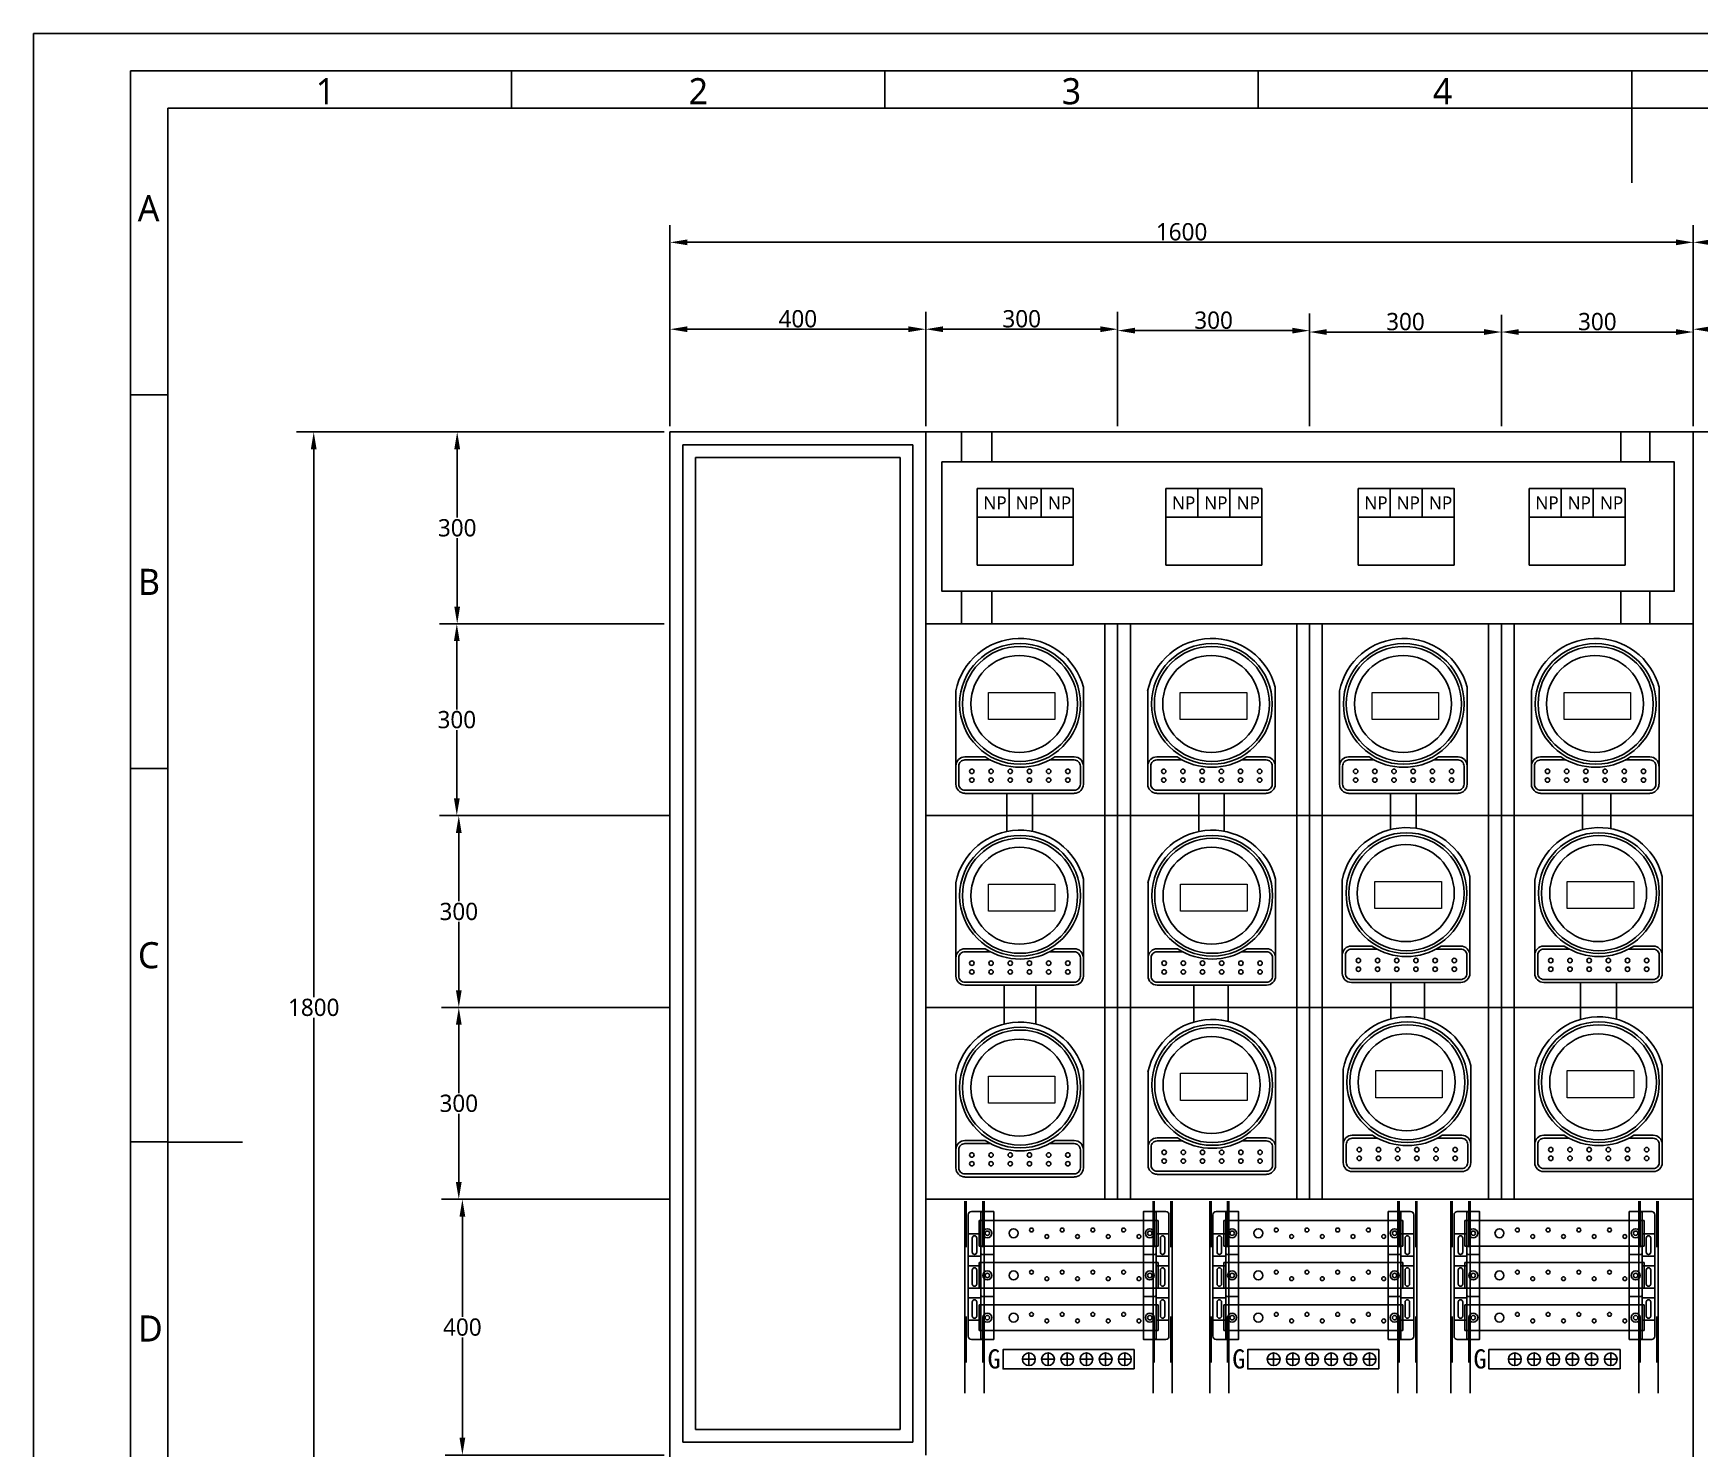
# Model space of a CAD drawing. Header units: millimetres. Extents: x 285 to 5189, y 589 to 4057.
# Drawn here: x 285 to 2890, y 1843 to 4057 of the extents above; entities that cross this region are included whole.
import ezdxf
from ezdxf.enums import TextEntityAlignment as Align

# ---------------------------------------------------------------- set-up
doc = ezdxf.new("R2010")
doc.units = ezdxf.units.MM
doc.header["$LTSCALE"] = 6
doc.linetypes.add('ACAD_ISO03W100', pattern=[30, 12, -18])
doc.linetypes.add('C', pattern=[6, 2, 2, 2])
for name, color, linetype in [('035', 5, 'Continuous'), ('07', 7, 'Continuous'), ('DIMEN', 120, 'Continuous'), ('SKALA', 10, 'Continuous'), ('支鈑金', 160, 'C'), ('虛線', 5, 'ACAD_ISO03W100')]:
    doc.layers.add(name, color=color, linetype=linetype)
doc.layers.add('E1', color=7, linetype='Continuous', lineweight=13)
doc.styles.add('ISO Proportional', font='Microsoft JhengHei.ttf')
doc.styles.get("Standard").update_dxf_attribs({"font": 'Microsoft JhengHei.ttf'})
doc.styles.add('WD', font='Microsoft JhengHei.ttf')
doc.styles.add('型式1', font='kaiu.ttf')
doc.dimstyles.get("Standard").update_dxf_attribs({"dimscale": 150, "dimtxt": 0.18, "dimasz": 0.18, "dimexe": 0.18, "dimexo": 0.061, "dimgap": 0.015, "dimtad": 1, "dimtih": 1, "dimtoh": 1, "dimzin": 0, "dimdsep": 46, "dimtxsty": 'WD', "dimcen": 0.09, "dimadec": 0, "dimazin": 0, "dimtfac": 1, "dimtofl": 0, "dimtmove": 2, "dimatfit": 3, "dimfxl": 1, "dimtolj": 1, "dimtzin": 0, "dimarcsym": 0})

# ---------------------------------------------------------------- blocks, each defined once
blk = doc.blocks.new('IEC_border_a3')
at = {"layer": '035'}
for p, q in [((64, 292), (64, 287)), ((114, 292), (114, 287)), ((164, 292), (164, 287)), ((214, 292), (214, 287)), ((17.97, 248.58), (12.98, 248.58)), ((17.98, 198.54), (13, 198.54)), ((17.98, 148.54), (13, 148.54))]:
    blk.add_line(p, q, dxfattribs=at)
for points in [[(0, 297), (420, 297), (420, 0), (0, 0)], [(18, 287), (410, 287), (410, 10), (18, 10)]]:
    blk.add_lwpolyline(points, close=True, dxfattribs=at)
at = {"layer": '07'}
for p, q in [((214, 287), (214, 277)), ((18, 148.5), (28, 148.5))]:
    blk.add_line(p, q, dxfattribs=at)
blk.add_lwpolyline([(13, 292), (415, 292), (415, 5), (13, 5)], close=True, dxfattribs=at)
at = {"layer": '035', "style": 'ISO Proportional'}
for s, p in [('1', (37.81, 287.5)), ('2', (87.73, 287.5)), ('3', (137.68, 287.5)), ('4', (187.38, 287.5)), ('A', (13.98, 271.83)), ('B', (14, 221.79)), ('C', (14, 171.79)), ('D', (14, 121.79))]:
    blk.add_text(s, height=3.5, dxfattribs=at).set_placement(p)
blk = doc.blocks.new('電腦輔助電機製圖作業圖框')
at = {"xscale": 0.7070707070707071, "yscale": 0.7070707070707071, "zscale": 0.7070707070707071}
blk.add_blockref('IEC_border_a3', (0, 0), dxfattribs=at)
for tag, height, p in [('@科系', 3.54, (208.59, 31.82)), ('@班級', 3.54, (243.94, 31.82)), ('@項目', 3.54, (279.29, 31.82)), ('@姓名', 3.54, (243.94, 24.75)), ('@學號', 2.36, (208.59, 24.75)), ('@日期', 2.36, (279.29, 24.75)), ('@作業', 3.54, (227.52, 14.49)), ('@頁次', 3.54, (272.22, 10.61)), ('@總頁次', 3.54, (286.36, 10.61))]:
    blk.add_attdef(tag, text='', height=height).set_placement(p, align=Align.MIDDLE_CENTER)
at = {"flags": 9}
blk.add_attdef('WD_TB', (0, 0), '', height=3.54, dxfattribs=at)
blk = doc.blocks.new('*D47')
at = {"layer": 'Defpoints', "color": 0, "transparency": 16777216}
for p in [(1279.9, 3433.3), (947.3, 3133.3), (1279.9, 3133.3)]:
    blk.add_point(p, dxfattribs=at)
at = {"layer": 'DIMEN', "color": 0, "lineweight": -2, "transparency": 16777216}
for p, q in [((1270.8, 3433.3), (920.3, 3433.3)), ((947.3, 3406.3), (947.3, 3299.5)), ((947.3, 3160.3), (947.3, 3267.1)), ((1270.8, 3133.3), (920.3, 3133.3))]:
    blk.add_line(p, q, dxfattribs=at)
at = {"layer": 'DIMEN', "color": 0, "transparency": 16777216}
for points in [[(942.8, 3406.3), (951.8, 3406.3), (947.3, 3433.3)], [(942.8, 3160.3), (951.8, 3160.3), (947.3, 3133.3)]]:
    blk.add_solid(points, dxfattribs=at)
at = {"layer": 'DIMEN', "color": 0, "transparency": 16777216, "insert": (947.3, 3283.3), "char_height": 27, "attachment_point": 5, "style": 'WD'}
blk.add_mtext('\\A1;300', dxfattribs=at)
blk = doc.blocks.new('*D48')
at = {"layer": 'Defpoints', "color": 0, "transparency": 16777216}
for p in [(1279.9, 3133.3), (946.7, 2833.3), (1279.9, 2833.3)]:
    blk.add_point(p, dxfattribs=at)
at = {"layer": 'DIMEN', "color": 0, "lineweight": -2, "transparency": 16777216}
for p, q in [((1270.8, 3133.3), (919.7, 3133.3)), ((946.7, 3106.3), (946.7, 2999.5)), ((946.7, 2860.3), (946.7, 2967.1)), ((1270.8, 2833.3), (919.7, 2833.3))]:
    blk.add_line(p, q, dxfattribs=at)
at = {"layer": 'DIMEN', "color": 0, "transparency": 16777216}
for points in [[(942.2, 3106.3), (951.2, 3106.3), (946.7, 3133.3)], [(942.2, 2860.3), (951.2, 2860.3), (946.7, 2833.3)]]:
    blk.add_solid(points, dxfattribs=at)
at = {"layer": 'DIMEN', "color": 0, "transparency": 16777216, "insert": (946.7, 2983.3), "char_height": 27, "attachment_point": 5, "style": 'WD'}
blk.add_mtext('\\A1;300', dxfattribs=at)
blk = doc.blocks.new('*D49')
at = {"layer": 'Defpoints', "color": 0, "transparency": 16777216}
for p in [(1279.9, 2833.3), (949.8, 2533.3), (1279.9, 2533.3)]:
    blk.add_point(p, dxfattribs=at)
at = {"layer": 'DIMEN', "color": 0, "lineweight": -2, "transparency": 16777216}
for p, q in [((1270.8, 2833.3), (922.8, 2833.3)), ((949.8, 2806.3), (949.8, 2699.5)), ((949.8, 2560.3), (949.8, 2667.1)), ((1270.8, 2533.3), (922.8, 2533.3))]:
    blk.add_line(p, q, dxfattribs=at)
at = {"layer": 'DIMEN', "color": 0, "transparency": 16777216}
for points in [[(945.3, 2806.3), (954.3, 2806.3), (949.8, 2833.3)], [(945.3, 2560.3), (954.3, 2560.3), (949.8, 2533.3)]]:
    blk.add_solid(points, dxfattribs=at)
at = {"layer": 'DIMEN', "color": 0, "transparency": 16777216, "insert": (949.8, 2683.3), "char_height": 27, "attachment_point": 5, "style": 'WD'}
blk.add_mtext('\\A1;300', dxfattribs=at)
blk = doc.blocks.new('*D50')
at = {"layer": 'Defpoints', "color": 0, "transparency": 16777216}
for p in [(1279.9, 2533.3), (949.8, 2233.3), (1279.9, 2233.3)]:
    blk.add_point(p, dxfattribs=at)
at = {"layer": 'DIMEN', "color": 0, "lineweight": -2, "transparency": 16777216}
for p, q in [((1270.8, 2533.3), (922.8, 2533.3)), ((949.8, 2506.3), (949.8, 2399.5)), ((949.8, 2260.3), (949.8, 2367.1)), ((1270.8, 2233.3), (922.8, 2233.3))]:
    blk.add_line(p, q, dxfattribs=at)
at = {"layer": 'DIMEN', "color": 0, "transparency": 16777216}
for points in [[(945.3, 2506.3), (954.3, 2506.3), (949.8, 2533.3)], [(945.3, 2260.3), (954.3, 2260.3), (949.8, 2233.3)]]:
    blk.add_solid(points, dxfattribs=at)
at = {"layer": 'DIMEN', "color": 0, "transparency": 16777216, "insert": (949.8, 2383.3), "char_height": 27, "attachment_point": 5, "style": 'WD'}
blk.add_mtext('\\A1;300', dxfattribs=at)
blk = doc.blocks.new('*D51')
at = {"layer": 'Defpoints', "color": 0, "transparency": 16777216}
for p in [(1279.9, 2233.3), (955.4, 1833.3), (1279.9, 1833.3)]:
    blk.add_point(p, dxfattribs=at)
at = {"layer": 'DIMEN', "color": 0, "lineweight": -2, "transparency": 16777216}
for p, q in [((1270.8, 2233.3), (928.4, 2233.3)), ((955.4, 2206.3), (955.4, 2049.5)), ((955.4, 1860.3), (955.4, 2017.1)), ((1270.8, 1833.3), (928.4, 1833.3))]:
    blk.add_line(p, q, dxfattribs=at)
at = {"layer": 'DIMEN', "color": 0, "transparency": 16777216}
for points in [[(950.9, 2206.3), (959.9, 2206.3), (955.4, 2233.3)], [(950.9, 1860.3), (959.9, 1860.3), (955.4, 1833.3)]]:
    blk.add_solid(points, dxfattribs=at)
at = {"layer": 'DIMEN', "color": 0, "transparency": 16777216, "insert": (955.4, 2033.3), "char_height": 27, "attachment_point": 5, "style": 'WD'}
blk.add_mtext('\\A1;400', dxfattribs=at)
blk = doc.blocks.new('*D53')
at = {"layer": 'Defpoints', "color": 0, "transparency": 16777216}
for p in [(1279.9, 3433.3), (723, 1633.3), (1279.9, 1633.3)]:
    blk.add_point(p, dxfattribs=at)
at = {"layer": 'DIMEN', "color": 0, "lineweight": -2, "transparency": 16777216}
for p, q in [((1270.8, 3433.3), (696, 3433.3)), ((723, 3406.3), (723, 2549.6)), ((723, 1660.3), (723, 2517)), ((1270.8, 1633.3), (696, 1633.3))]:
    blk.add_line(p, q, dxfattribs=at)
at = {"layer": 'DIMEN', "color": 0, "transparency": 16777216}
for points in [[(718.5, 3406.3), (727.5, 3406.3), (723, 3433.3)], [(718.5, 1660.3), (727.5, 1660.3), (723, 1633.3)]]:
    blk.add_solid(points, dxfattribs=at)
at = {"layer": 'DIMEN', "color": 0, "transparency": 16777216, "insert": (723, 2533.3), "char_height": 27, "attachment_point": 5, "style": 'WD'}
blk.add_mtext('\\A1;1800', dxfattribs=at)
blk = doc.blocks.new('*D54')
at = {"layer": 'Defpoints', "color": 0, "transparency": 16777216}
for p in [(1679.9, 3594), (1279.9, 3433.3), (1679.9, 3433.3)]:
    blk.add_point(p, dxfattribs=at)
at = {"layer": 'DIMEN', "color": 0, "lineweight": -2, "transparency": 16777216}
for p, q in [((1279.9, 3442.4), (1279.9, 3621)), ((1679.9, 3442.4), (1679.9, 3621)), ((1306.9, 3594), (1652.9, 3594))]:
    blk.add_line(p, q, dxfattribs=at)
at = {"layer": 'DIMEN', "color": 0, "transparency": 16777216}
for points in [[(1306.9, 3598.5), (1306.9, 3589.5), (1279.9, 3594)], [(1652.9, 3598.5), (1652.9, 3589.5), (1679.9, 3594)]]:
    blk.add_solid(points, dxfattribs=at)
at = {"layer": 'DIMEN', "color": 0, "transparency": 16777216, "insert": (1479.9, 3610.2), "char_height": 27, "attachment_point": 5, "style": 'WD'}
blk.add_mtext('\\A1;400', dxfattribs=at)
blk = doc.blocks.new('*D55')
at = {"layer": 'Defpoints', "color": 0, "transparency": 16777216}
for p in [(1979.9, 3594), (1679.9, 3433.3), (1979.9, 3433.3)]:
    blk.add_point(p, dxfattribs=at)
at = {"layer": 'DIMEN', "color": 0, "lineweight": -2, "transparency": 16777216}
for p, q in [((1679.9, 3442.4), (1679.9, 3621)), ((1979.9, 3442.4), (1979.9, 3621)), ((1706.9, 3594), (1952.9, 3594))]:
    blk.add_line(p, q, dxfattribs=at)
at = {"layer": 'DIMEN', "color": 0, "transparency": 16777216}
for points in [[(1706.9, 3598.5), (1706.9, 3589.5), (1679.9, 3594)], [(1952.9, 3598.5), (1952.9, 3589.5), (1979.9, 3594)]]:
    blk.add_solid(points, dxfattribs=at)
at = {"layer": 'DIMEN', "color": 0, "transparency": 16777216, "insert": (1829.9, 3610.2), "char_height": 27, "attachment_point": 5, "style": 'WD'}
blk.add_mtext('\\A1;300', dxfattribs=at)
blk = doc.blocks.new('*D56')
at = {"layer": 'Defpoints', "color": 0, "transparency": 16777216}
for p in [(2279.9, 3591.8), (1979.9, 3433.3), (2279.9, 3433.3)]:
    blk.add_point(p, dxfattribs=at)
at = {"layer": 'DIMEN', "color": 0, "lineweight": -2, "transparency": 16777216}
for p, q in [((1979.9, 3442.4), (1979.9, 3618.8)), ((2279.9, 3442.4), (2279.9, 3618.8)), ((2006.9, 3591.8), (2252.9, 3591.8))]:
    blk.add_line(p, q, dxfattribs=at)
at = {"layer": 'DIMEN', "color": 0, "transparency": 16777216}
for points in [[(2006.9, 3596.3), (2006.9, 3587.3), (1979.9, 3591.8)], [(2252.9, 3596.3), (2252.9, 3587.3), (2279.9, 3591.8)]]:
    blk.add_solid(points, dxfattribs=at)
at = {"layer": 'DIMEN', "color": 0, "transparency": 16777216, "insert": (2129.9, 3608), "char_height": 27, "attachment_point": 5, "style": 'WD'}
blk.add_mtext('\\A1;300', dxfattribs=at)
blk = doc.blocks.new('*D57')
at = {"layer": 'Defpoints', "color": 0, "transparency": 16777216}
for p in [(2579.9, 3589.6), (2279.9, 3433.3), (2579.9, 3433.3)]:
    blk.add_point(p, dxfattribs=at)
at = {"layer": 'DIMEN', "color": 0, "lineweight": -2, "transparency": 16777216}
for p, q in [((2279.9, 3442.4), (2279.9, 3616.6)), ((2579.9, 3442.4), (2579.9, 3616.6)), ((2306.9, 3589.6), (2552.9, 3589.6))]:
    blk.add_line(p, q, dxfattribs=at)
at = {"layer": 'DIMEN', "color": 0, "transparency": 16777216}
for points in [[(2306.9, 3594.1), (2306.9, 3585.1), (2279.9, 3589.6)], [(2552.9, 3594.1), (2552.9, 3585.1), (2579.9, 3589.6)]]:
    blk.add_solid(points, dxfattribs=at)
at = {"layer": 'DIMEN', "color": 0, "transparency": 16777216, "insert": (2429.9, 3605.8), "char_height": 27, "attachment_point": 5, "style": 'WD'}
blk.add_mtext('\\A1;300', dxfattribs=at)
blk = doc.blocks.new('*D58')
at = {"layer": 'Defpoints', "color": 0, "transparency": 16777216}
for p in [(2879.9, 3589.6), (2579.9, 3433.3), (2879.9, 3433.3)]:
    blk.add_point(p, dxfattribs=at)
at = {"layer": 'DIMEN', "color": 0, "lineweight": -2, "transparency": 16777216}
for p, q in [((2579.9, 3442.4), (2579.9, 3616.6)), ((2879.9, 3442.4), (2879.9, 3616.6)), ((2606.9, 3589.6), (2852.9, 3589.6))]:
    blk.add_line(p, q, dxfattribs=at)
at = {"layer": 'DIMEN', "color": 0, "transparency": 16777216}
for points in [[(2606.9, 3594.1), (2606.9, 3585.1), (2579.9, 3589.6)], [(2852.9, 3594.1), (2852.9, 3585.1), (2879.9, 3589.6)]]:
    blk.add_solid(points, dxfattribs=at)
at = {"layer": 'DIMEN', "color": 0, "transparency": 16777216, "insert": (2729.9, 3605.8), "char_height": 27, "attachment_point": 5, "style": 'WD'}
blk.add_mtext('\\A1;300', dxfattribs=at)
blk = doc.blocks.new('*D59')
at = {"layer": 'Defpoints', "color": 0, "transparency": 16777216}
for p in [(2879.9, 3729.9), (1279.9, 3433.3), (2879.9, 3433.3)]:
    blk.add_point(p, dxfattribs=at)
at = {"layer": 'DIMEN', "color": 0, "lineweight": -2, "transparency": 16777216}
for p, q in [((1279.9, 3442.4), (1279.9, 3756.9)), ((2879.9, 3442.4), (2879.9, 3756.9)), ((1306.9, 3729.9), (2852.9, 3729.9))]:
    blk.add_line(p, q, dxfattribs=at)
at = {"layer": 'DIMEN', "color": 0, "transparency": 16777216}
for points in [[(1306.9, 3734.4), (1306.9, 3725.4), (1279.9, 3729.9)], [(2852.9, 3734.4), (2852.9, 3725.4), (2879.9, 3729.9)]]:
    blk.add_solid(points, dxfattribs=at)
at = {"layer": 'DIMEN', "color": 0, "transparency": 16777216, "insert": (2079.9, 3746.2), "char_height": 27, "attachment_point": 5, "style": 'WD'}
blk.add_mtext('\\A1;1600', dxfattribs=at)
blk = doc.blocks.new('A$C2B1C5041')
for p, q in [((0, 165), (20, 165)), ((6.5, 158.5), (6.5, 136.5)), ((13.5, 158.5), (13.5, 136.5)), ((314, 165), (294, 165)), ((300.5, 158.5), (300.5, 136.5)), ((307.5, 158.5), (307.5, 136.5)), ((22, 133), (40, 133)), ((292, 133), (274, 133)), ((0, 130), (20, 130)), ((0, 115), (20, 115)), ((6.5, 108.5), (6.5, 86.5)), ((13.5, 108.5), (13.5, 86.5)), ((314, 130), (294, 130)), ((314, 115), (294, 115)), ((300.5, 108.5), (300.5, 86.5)), ((307.5, 108.5), (307.5, 86.5)), ((0, 80), (20, 80)), ((314, 80), (294, 80)), ((0, 65), (20, 65)), ((6.5, 58.5), (6.5, 36.5)), ((13.5, 58.5), (13.5, 36.5)), ((22, 67), (40, 67)), ((292, 67), (274, 67)), ((314, 65), (294, 65)), ((300.5, 58.5), (300.5, 36.5)), ((307.5, 58.5), (307.5, 36.5)), ((0, 30), (20, 30)), ((314, 30), (294, 30))]:
    blk.add_line(p, q)
for points in [[(20, 0), (5, 0, -0.414214), (0, 5), (0, 195, -0.414214), (5, 200), (20, 200)], [(294, 0), (309, 0, 0.414214), (314, 5), (314, 195, 0.414214), (309, 200), (294, 200)]]:
    blk.add_lwpolyline(points, format="xyb")
for points in [[(20, 200), (40, 200), (40, 0), (20, 0)], [(20, 2), (20, 198)], [(20, 198), (20, 2)], [(294, 200), (274, 200), (274, 0), (294, 0)], [(294, 2), (294, 198)], [(294, 198), (294, 2)]]:
    blk.add_lwpolyline(points)
for centre in [(30, 166), (284, 166), (30, 100), (284, 100), (30, 34), (284, 34)]:
    blk.add_circle(centre, 3.5)
for centre, radius, start, end in [((22, 198), 2, 90, 180), ((292, 198), 2, 0, 90), ((10, 158.5), 3.5, 0, 180), ((304, 158.5), 3.5, 0, 180), ((10, 136.5), 3.5, 180, 0), ((22, 135), 2, 180, 270), ((292, 135), 2, 270, 0), ((304, 136.5), 3.5, 180, 0), ((10, 108.5), 3.5, 0, 180), ((304, 108.5), 3.5, 0, 180), ((10, 86.5), 3.5, 180, 0), ((304, 86.5), 3.5, 180, 0), ((10, 58.5), 3.5, 0, 180), ((22, 69), 2, 180, 270), ((292, 69), 2, 270, 0), ((304, 58.5), 3.5, 0, 180), ((10, 36.5), 3.5, 180, 0), ((304, 36.5), 3.5, 180, 0), ((22, 2), 2, 180, 270), ((292, 2), 2, 270, 0)]:
    blk.add_arc(centre, radius, start, end)
blk = doc.blocks.new('A$C353F56A6')
for p, q in [((0, 40), (0, 0)), ((280, 40), (0, 40)), ((280, 0), (280, 40)), ((0, 0), (280, 0))]:
    blk.add_line(p, q)
for centre, radius in [((13, 20), 7), ((54, 20), 7), ((82, 25.1), 3), ((130, 25.1), 3), ((178, 25.1), 3), ((226, 25.1), 3), ((267, 20), 7), ((106, 14.9), 3), ((154, 14.9), 3), ((202, 14.9), 3), ((250, 14.9), 3)]:
    blk.add_circle(centre, radius)
blk = doc.blocks.new('*D81')
at = {"layer": 'Defpoints', "color": 0, "transparency": 16777216}
for p in [(3279.9, 3594), (2879.9, 3433.3), (3279.9, 3433.3)]:
    blk.add_point(p, dxfattribs=at)
at = {"layer": 'DIMEN', "color": 0, "lineweight": -2, "transparency": 16777216}
for p, q in [((2879.9, 3442.4), (2879.9, 3621)), ((3279.9, 3442.4), (3279.9, 3621)), ((2906.9, 3594), (3252.9, 3594))]:
    blk.add_line(p, q, dxfattribs=at)
at = {"layer": 'DIMEN', "color": 0, "transparency": 16777216}
for points in [[(2906.9, 3598.5), (2906.9, 3589.5), (2879.9, 3594)], [(3252.9, 3598.5), (3252.9, 3589.5), (3279.9, 3594)]]:
    blk.add_solid(points, dxfattribs=at)
at = {"layer": 'DIMEN', "color": 0, "transparency": 16777216, "insert": (3079.9, 3610.2), "char_height": 27, "attachment_point": 5, "style": 'WD'}
blk.add_mtext('\\A1;400', dxfattribs=at)
blk = doc.blocks.new('*D86')
at = {"layer": 'Defpoints', "color": 0, "transparency": 16777216}
for p in [(4479.9, 3729.9), (2879.9, 3433.3), (4479.9, 3433.3)]:
    blk.add_point(p, dxfattribs=at)
at = {"layer": 'DIMEN', "color": 0, "lineweight": -2, "transparency": 16777216}
for p, q in [((2879.9, 3442.4), (2879.9, 3756.9)), ((4479.9, 3442.4), (4479.9, 3756.9)), ((2906.9, 3729.9), (4452.9, 3729.9))]:
    blk.add_line(p, q, dxfattribs=at)
at = {"layer": 'DIMEN', "color": 0, "transparency": 16777216}
for points in [[(2906.9, 3734.4), (2906.9, 3725.4), (2879.9, 3729.9)], [(4452.9, 3734.4), (4452.9, 3725.4), (4479.9, 3729.9)]]:
    blk.add_solid(points, dxfattribs=at)
at = {"layer": 'DIMEN', "color": 0, "transparency": 16777216, "insert": (3679.9, 3746.2), "char_height": 27, "attachment_point": 5, "style": 'WD'}
blk.add_mtext('\\A1;1600', dxfattribs=at)

msp = doc.modelspace()

# ---------------------------------------------------------------- linework, layer by layer
for p, q in [((1279.9, 3433.3), (1279.9, 1633.3)), ((2879.9, 3433.3), (1279.9, 3433.3)), ((1279.9, 3433.3), (1279.9, 3413.3)), ((1299.9, 3413.3), (1659.9, 3413.3)), ((1299.9, 1855), (1299.9, 3413.3)), ((1299.9, 3413.3), (1299.9, 3393.3)), ((1659.9, 3393.3), (1659.9, 3413.3)), ((1679.9, 1833.3), (1679.9, 3433.3)), ((1735.7, 3386.5), (1735.7, 3433.3)), ((1783.2, 3386.5), (1783.2, 3433.3)), ((1979.9, 3433.3), (1959.9, 3433.3)), ((1999.9, 3433.3), (1959.9, 3433.3)), ((2299.9, 3433.3), (2259.9, 3433.3)), ((2599.9, 3433.3), (2559.9, 3433.3)), ((2766.5, 3386.5), (2766.5, 3433.3)), ((2812, 3386.5), (2812, 3433.3)), ((2879.9, 1633.3), (2879.9, 3433.3)), ((2879.9, 3433.3), (2879.9, 1633.3)), ((2879.9, 3433.3), (2879.9, 1633.3)), ((4479.9, 3433.3), (2879.9, 3433.3)), ((2879.9, 3433.3), (2879.9, 3413.3)), ((1319.9, 3393.3), (1639.9, 3393.3)), ((1319.9, 1873.3), (1319.9, 3393.3)), ((1639.9, 3393.3), (1639.9, 1873.3)), ((1659.9, 3393.3), (1659.9, 1853.3)), ((1760.3, 3300), (1760.3, 3225)), ((1910.3, 3225), (1910.3, 3300)), ((2055.2, 3300), (2055.2, 3225)), ((2205.2, 3225), (2205.2, 3300)), ((2356, 3300), (2356, 3225)), ((2506, 3225), (2506, 3300)), ((2623.3, 3300), (2623.3, 3225)), ((2773.3, 3225), (2773.3, 3300)), ((1760.3, 3225), (1910.3, 3225)), ((2055.2, 3225), (2205.2, 3225)), ((2356, 3225), (2506, 3225)), ((2623.3, 3225), (2773.3, 3225)), ((1735.7, 3184.3), (1735.7, 3133.3)), ((1783.2, 3133.3), (1783.2, 3184.3)), ((2766.5, 3184.3), (2766.5, 3133.3)), ((2812, 3184.3), (2812, 3133.3)), ((2879.9, 3133.3), (1679.9, 3133.3)), ((1735.7, 3133.3), (1783.2, 3133.3)), ((1959.9, 3133.3), (1959.9, 2233.3)), ((1999.9, 2233.3), (1999.9, 3133.3)), ((2259.9, 3133.3), (2259.9, 2233.3)), ((2299.9, 2233.3), (2299.9, 3133.3)), ((2559.9, 3133.3), (2559.9, 2233.3)), ((2599.9, 2233.3), (2599.9, 3133.3)), ((1726.9, 2910.9), (1726.9, 3028.3)), ((1926.4, 2910.9), (1926.4, 3034)), ((2026.9, 2910.9), (2026.9, 3028.3)), ((2226.4, 2910.9), (2226.4, 3034)), ((2326.9, 2910.9), (2326.9, 3028.3)), ((2526.4, 2910.9), (2526.4, 3034)), ((2626.9, 2910.9), (2626.9, 3028.3)), ((2826.4, 2910.9), (2826.4, 3034)), ((1773, 2925.1), (1741.1, 2925.1)), ((1912.1, 2925.1), (1881.6, 2925.1)), ((2073, 2925.1), (2041.1, 2925.1)), ((2212.1, 2925.1), (2181.6, 2925.1)), ((2373, 2925.1), (2341.1, 2925.1)), ((2512.1, 2925.1), (2481.6, 2925.1)), ((2673, 2925.1), (2641.1, 2925.1)), ((2812.1, 2925.1), (2781.6, 2925.1)), ((1726.9, 2910.9), (1726.9, 2882.4)), ((1926.4, 2882.4), (1926.4, 2910.9)), ((2026.9, 2910.9), (2026.9, 2882.4)), ((2226.4, 2882.4), (2226.4, 2910.9)), ((2326.9, 2910.9), (2326.9, 2882.4)), ((2526.4, 2882.4), (2526.4, 2910.9)), ((2626.9, 2910.9), (2626.9, 2882.4)), ((2826.4, 2882.4), (2826.4, 2910.9)), ((1741.1, 2868.1), (1912.1, 2868.1)), ((1826.6, 2868.1), (1806.6, 2868.1)), ((1806.6, 2868.1), (1806.6, 2808.3)), ((1826.6, 2868.1), (1846.6, 2868.1)), ((1846.6, 2868.1), (1846.6, 2808.6)), ((2041.1, 2868.1), (2212.1, 2868.1)), ((2126.6, 2868.1), (2106.6, 2868.1)), ((2106.6, 2868.1), (2106.6, 2808.2)), ((2146.6, 2808.2), (2146.6, 2868.1)), ((2341.1, 2868.1), (2512.1, 2868.1)), ((2426.6, 2868.1), (2406.6, 2868.1)), ((2406.6, 2868.1), (2406.6, 2811.5)), ((2446.6, 2813.5), (2446.6, 2868.1)), ((2641.1, 2868.1), (2812.1, 2868.1)), ((2726.6, 2868.1), (2706.6, 2868.1)), ((2706.6, 2868.1), (2706.6, 2811.3)), ((2751.2, 2868.1), (2751.2, 2812.8)), ((2879.9, 2833.3), (1679.9, 2833.3)), ((2530.6, 2615.1), (2530.6, 2738.2)), ((2831.5, 2615.1), (2831.5, 2738.2)), ((1726.9, 2610.9), (1726.9, 2728.3)), ((1926.4, 2610.9), (1926.4, 2734)), ((2027.4, 2610.9), (2027.4, 2728.3)), ((2226.9, 2610.9), (2226.9, 2734)), ((2331.1, 2615.1), (2331.1, 2732.5)), ((2632, 2615.1), (2632, 2732.5)), ((1726.9, 2610.9), (1726.9, 2582.4)), ((1773, 2625.1), (1741.1, 2625.1)), ((1912.1, 2625.1), (1881.6, 2625.1)), ((1926.4, 2582.4), (1926.4, 2610.9)), ((2027.4, 2610.9), (2027.4, 2582.4)), ((2073.5, 2625.1), (2041.7, 2625.1)), ((2212.7, 2625.1), (2182.2, 2625.1)), ((2226.9, 2582.4), (2226.9, 2610.9)), ((2331.1, 2615.1), (2331.1, 2586.6)), ((2377.2, 2629.3), (2345.4, 2629.3)), ((2516.4, 2629.3), (2485.9, 2629.3)), ((2530.6, 2586.6), (2530.6, 2615.1)), ((2632, 2615.1), (2632, 2586.6)), ((2678, 2629.3), (2646.2, 2629.3)), ((2817.2, 2629.3), (2786.7, 2629.3)), ((2831.5, 2586.6), (2831.5, 2615.1)), ((1741.1, 2568.1), (1912.1, 2568.1)), ((1802.6, 2568.1), (1802.6, 2507.4)), ((1852.1, 2568.1), (1852.1, 2507.4)), ((2041.7, 2568.1), (2212.7, 2568.1)), ((2099.2, 2568.1), (2099.2, 2510.5)), ((2152.7, 2568.1), (2152.7, 2511.5)), ((2345.4, 2572.3), (2516.4, 2572.3)), ((2406.9, 2572.3), (2406.9, 2515.4)), ((2459.8, 2572.3), (2459.8, 2515.2)), ((2646.2, 2572.3), (2817.2, 2572.3)), ((2703.7, 2572.3), (2703.7, 2514.7)), ((2759.9, 2572.3), (2759.9, 2515)), ((2879.9, 2533.3), (1679.9, 2533.3)), ((1726.9, 2310.9), (1726.9, 2428.3)), ((1926.4, 2310.9), (1926.4, 2434)), ((2027.4, 2315.1), (2027.4, 2432.5)), ((2226.9, 2315.1), (2226.9, 2438.2)), ((2332.5, 2319.2), (2332.5, 2436.7)), ((2532, 2319.2), (2532, 2442.4)), ((2632, 2319.2), (2632, 2436.7)), ((2831.5, 2319.2), (2831.5, 2442.4)), ((1773, 2325.1), (1741.1, 2325.1)), ((1912.1, 2325.1), (1881.6, 2325.1)), ((2073.5, 2329.3), (2041.7, 2329.3)), ((2212.7, 2329.3), (2182.2, 2329.3)), ((2332.5, 2319.2), (2332.5, 2290.7)), ((2378.6, 2333.5), (2346.8, 2333.5)), ((2517.8, 2333.5), (2487.3, 2333.5)), ((2532, 2290.7), (2532, 2319.2)), ((2632, 2319.2), (2632, 2290.7)), ((2678, 2333.5), (2646.2, 2333.5)), ((2817.2, 2333.5), (2786.7, 2333.5)), ((2831.5, 2290.7), (2831.5, 2319.2)), ((1726.9, 2310.9), (1726.9, 2282.4)), ((1926.4, 2282.4), (1926.4, 2310.9)), ((2027.4, 2315.1), (2027.4, 2286.6)), ((2226.9, 2286.6), (2226.9, 2315.1)), ((1741.1, 2268.1), (1912.1, 2268.1)), ((2041.7, 2272.3), (2212.7, 2272.3)), ((2346.8, 2276.5), (2517.8, 2276.5)), ((2646.2, 2276.5), (2817.2, 2276.5)), ((1679.9, 2233.3), (2879.9, 2233.3)), ((1959.9, 2233.3), (1999.9, 2233.3)), ((2259.9, 2233.3), (2299.9, 2233.3)), ((2559.9, 2233.3), (2599.9, 2233.3)), ((1831.1, 1983.1), (1851.1, 1983.1)), ((1841.1, 1973.1), (1841.1, 1993.1)), ((1861.1, 1983.1), (1881.1, 1983.1)), ((1871.1, 1973.1), (1871.1, 1993.1)), ((1891.1, 1983.1), (1911.1, 1983.1)), ((1901.1, 1973.1), (1901.1, 1993.1)), ((1921.1, 1983.1), (1941.1, 1983.1)), ((1931.1, 1973.1), (1931.1, 1993.1)), ((1951.1, 1983.1), (1971.1, 1983.1)), ((1961.1, 1973.1), (1961.1, 1993.1)), ((1981.1, 1983.1), (2001.1, 1983.1)), ((1991.1, 1973.1), (1991.1, 1993.1)), ((2213.8, 1983.1), (2233.8, 1983.1)), ((2223.8, 1973.1), (2223.8, 1993.1)), ((2243.8, 1983.1), (2263.8, 1983.1)), ((2253.8, 1973.1), (2253.8, 1993.1)), ((2273.8, 1983.1), (2293.8, 1983.1)), ((2283.8, 1973.1), (2283.8, 1993.1)), ((2303.8, 1983.1), (2323.8, 1983.1)), ((2313.8, 1973.1), (2313.8, 1993.1)), ((2333.8, 1983.1), (2353.8, 1983.1)), ((2343.8, 1973.1), (2343.8, 1993.1)), ((2363.8, 1983.1), (2383.8, 1983.1)), ((2373.8, 1973.1), (2373.8, 1993.1)), ((2590.9, 1983.1), (2610.9, 1983.1)), ((2600.9, 1973.1), (2600.9, 1993.1)), ((2620.9, 1983.1), (2640.9, 1983.1)), ((2630.9, 1973.1), (2630.9, 1993.1)), ((2650.9, 1983.1), (2670.9, 1983.1)), ((2660.9, 1973.1), (2660.9, 1993.1)), ((2680.9, 1983.1), (2700.9, 1983.1)), ((2690.9, 1973.1), (2690.9, 1993.1)), ((2710.9, 1983.1), (2730.9, 1983.1)), ((2720.9, 1973.1), (2720.9, 1993.1)), ((2740.9, 1983.1), (2760.9, 1983.1)), ((2750.9, 1973.1), (2750.9, 1993.1)), ((1299.9, 1855), (1299.9, 1853.3)), ((1659.9, 1853.3), (1299.9, 1853.3)), ((1639.9, 1873.3), (1319.9, 1873.3))]:
    msp.add_line(p, q)
for points in [[(1705.1, 3386.5), (2850.1, 3386.5), (2850.1, 3184.3), (1705.1, 3184.3)], [(1760.3, 3345), (1810.3, 3345), (1810.3, 3300), (1760.3, 3300)], [(1810.3, 3345), (1860.3, 3345), (1860.3, 3300), (1810.3, 3300)], [(1860.3, 3345), (1910.3, 3345), (1910.3, 3300), (1860.3, 3300)], [(2055.2, 3345), (2105.2, 3345), (2105.2, 3300), (2055.2, 3300)], [(2105.2, 3345), (2155.2, 3345), (2155.2, 3300), (2105.2, 3300)], [(2155.2, 3345), (2205.2, 3345), (2205.2, 3300), (2155.2, 3300)], [(2356, 3345), (2406, 3345), (2406, 3300), (2356, 3300)], [(2406, 3345), (2456, 3345), (2456, 3300), (2406, 3300)], [(2456, 3345), (2506, 3345), (2506, 3300), (2456, 3300)], [(2623.3, 3345), (2673.3, 3345), (2673.3, 3300), (2623.3, 3300)], [(2673.3, 3345), (2723.3, 3345), (2723.3, 3300), (2673.3, 3300)], [(2723.3, 3345), (2773.3, 3345), (2773.3, 3300), (2723.3, 3300)], [(2005.7, 1968.1), (2005.7, 1998.2), (1800.7, 1998.2), (1800.7, 1968.1)], [(2388.4, 1968.1), (2388.4, 1998.2), (2183.4, 1998.2), (2183.4, 1968.1)], [(2765.4, 1968.1), (2765.4, 1998.2), (2560.4, 1998.2), (2560.4, 1968.1)]]:
    msp.add_lwpolyline(points, close=True)
for points in [[(1781, 2920.4), (1741.1, 2920.4, 0.414214), (1731.6, 2910.9), (1731.6, 2882.4, 0.414214), (1741.1, 2872.9), (1912.1, 2872.9, 0.414214), (1921.6, 2882.4), (1921.6, 2910.9, 0.414214), (1912.1, 2920.4), (1873.6, 2920.4)], [(2081, 2920.4), (2041.1, 2920.4, 0.414214), (2031.6, 2910.9), (2031.6, 2882.4, 0.414214), (2041.1, 2872.9), (2212.1, 2872.9, 0.414214), (2221.6, 2882.4), (2221.6, 2910.9, 0.414214), (2212.1, 2920.4), (2173.6, 2920.4)], [(2381, 2920.4), (2341.1, 2920.4, 0.414214), (2331.6, 2910.9), (2331.6, 2882.4, 0.414214), (2341.1, 2872.9), (2512.1, 2872.9, 0.414214), (2521.6, 2882.4), (2521.6, 2910.9, 0.414214), (2512.1, 2920.4), (2473.6, 2920.4)], [(2681, 2920.4), (2641.1, 2920.4, 0.414214), (2631.6, 2910.9), (2631.6, 2882.4, 0.414214), (2641.1, 2872.9), (2812.1, 2872.9, 0.414214), (2821.6, 2882.4), (2821.6, 2910.9, 0.414214), (2812.1, 2920.4), (2773.6, 2920.4)], [(1781, 2620.4), (1741.1, 2620.4, 0.414214), (1731.6, 2610.9), (1731.6, 2582.4, 0.414214), (1741.1, 2572.9), (1912.1, 2572.9, 0.414214), (1921.6, 2582.4), (1921.6, 2610.9, 0.414214), (1912.1, 2620.4), (1873.6, 2620.4)], [(2081.6, 2620.4), (2041.7, 2620.4, 0.414214), (2032.2, 2610.9), (2032.2, 2582.4, 0.414214), (2041.7, 2572.9), (2212.7, 2572.9, 0.414214), (2222.2, 2582.4), (2222.2, 2610.9, 0.414214), (2212.7, 2620.4), (2174.1, 2620.4)], [(2385.2, 2624.6), (2345.4, 2624.6, 0.414214), (2335.9, 2615.1), (2335.9, 2586.6, 0.414214), (2345.4, 2577.1), (2516.4, 2577.1, 0.414214), (2525.9, 2586.6), (2525.9, 2615.1, 0.414214), (2516.4, 2624.6), (2477.8, 2624.6)], [(2686.1, 2624.6), (2646.2, 2624.6, 0.414214), (2636.7, 2615.1), (2636.7, 2586.6, 0.414214), (2646.2, 2577.1), (2817.2, 2577.1, 0.414214), (2826.7, 2586.6), (2826.7, 2615.1, 0.414214), (2817.2, 2624.6), (2778.7, 2624.6)], [(1781, 2320.4), (1741.1, 2320.4, 0.414214), (1731.6, 2310.9), (1731.6, 2282.4, 0.414214), (1741.1, 2272.9), (1912.1, 2272.9, 0.414214), (1921.6, 2282.4), (1921.6, 2310.9, 0.414214), (1912.1, 2320.4), (1873.6, 2320.4)], [(2081.6, 2324.6), (2041.7, 2324.6, 0.414214), (2032.2, 2315.1), (2032.2, 2286.6, 0.414214), (2041.7, 2277.1), (2212.7, 2277.1, 0.414214), (2222.2, 2286.6), (2222.2, 2315.1, 0.414214), (2212.7, 2324.6), (2174.1, 2324.6)], [(2386.6, 2328.7), (2346.8, 2328.7, 0.414214), (2337.3, 2319.2), (2337.3, 2290.7, 0.414214), (2346.8, 2281.2), (2517.8, 2281.2, 0.414214), (2527.3, 2290.7), (2527.3, 2319.2, 0.414214), (2517.8, 2328.7), (2479.2, 2328.7)], [(2686.1, 2328.7), (2646.2, 2328.7, 0.414214), (2636.7, 2319.2), (2636.7, 2290.7, 0.414214), (2646.2, 2281.2), (2817.2, 2281.2, 0.414214), (2826.7, 2290.7), (2826.7, 2319.2, 0.414214), (2817.2, 2328.7), (2778.7, 2328.7)]]:
    msp.add_lwpolyline(points, format="xyb")
for centre, radius in [((1827.3, 3008), 94.4), ((2127.3, 3008), 94.4), ((2427.3, 3008), 94.4), ((2727.3, 3008), 94.4), ((1827.3, 3008), 90), ((1826.2, 3008), 75.8), ((2127.3, 3008), 90), ((2126.2, 3008), 75.8), ((2427.3, 3008), 90), ((2426.2, 3008), 75.8), ((2727.3, 3008), 90), ((2726.2, 3008), 75.8), ((1752, 2902.6), 3.47), ((1752, 2888.9), 3.47), ((1782, 2902.6), 3.47), ((1782, 2888.9), 3.47), ((1812, 2902.6), 3.47), ((1812, 2888.9), 3.47), ((1842, 2902.6), 3.47), ((1842, 2888.9), 3.47), ((1872, 2902.6), 3.47), ((1872, 2888.9), 3.47), ((1902, 2902.6), 3.47), ((1902, 2888.9), 3.47), ((2052, 2902.6), 3.47), ((2052, 2888.9), 3.47), ((2082, 2902.6), 3.47), ((2082, 2888.9), 3.47), ((2112, 2902.6), 3.47), ((2112, 2888.9), 3.47), ((2142, 2902.6), 3.47), ((2142, 2888.9), 3.47), ((2172, 2902.6), 3.47), ((2172, 2888.9), 3.47), ((2202, 2902.6), 3.47), ((2202, 2888.9), 3.47), ((2352, 2902.6), 3.47), ((2352, 2888.9), 3.47), ((2382, 2902.6), 3.47), ((2382, 2888.9), 3.47), ((2412, 2902.6), 3.47), ((2412, 2888.9), 3.47), ((2442, 2902.6), 3.47), ((2442, 2888.9), 3.47), ((2472, 2902.6), 3.47), ((2472, 2888.9), 3.47), ((2502, 2902.6), 3.47), ((2502, 2888.9), 3.47), ((2652, 2902.6), 3.47), ((2652, 2888.9), 3.47), ((2682, 2902.6), 3.47), ((2682, 2888.9), 3.47), ((2712, 2902.6), 3.47), ((2712, 2888.9), 3.47), ((2742, 2902.6), 3.47), ((2742, 2888.9), 3.47), ((2772, 2902.6), 3.47), ((2772, 2888.9), 3.47), ((2802, 2902.6), 3.47), ((2802, 2888.9), 3.47), ((1827.3, 2708), 94.4), ((1827.3, 2708), 90), ((2127.8, 2708), 94.4), ((2127.8, 2708), 90), ((2431.5, 2712.1), 94.4), ((2431.5, 2712.1), 90), ((2430.4, 2712.1), 75.8), ((2732.4, 2712.1), 94.4), ((2732.4, 2712.1), 90), ((2731.2, 2712.1), 75.8), ((1826.2, 2708), 75.8), ((2126.7, 2708), 75.8), ((1752, 2602.6), 3.47), ((1782, 2602.6), 3.47), ((1812, 2602.6), 3.47), ((1842, 2602.6), 3.47), ((1872, 2602.6), 3.47), ((1902, 2602.6), 3.47), ((2052.6, 2602.6), 3.47), ((2082.6, 2602.6), 3.47), ((2112.6, 2602.6), 3.47), ((2142.6, 2602.6), 3.47), ((2172.6, 2602.6), 3.47), ((2202.6, 2602.6), 3.47), ((2356.3, 2606.7), 3.47), ((2386.3, 2606.7), 3.47), ((2416.3, 2606.7), 3.47), ((2446.3, 2606.7), 3.47), ((2476.3, 2606.7), 3.47), ((2506.3, 2606.7), 3.47), ((2657.1, 2606.7), 3.47), ((2687.1, 2606.7), 3.47), ((2717.1, 2606.7), 3.47), ((2747.1, 2606.7), 3.47), ((2777.1, 2606.7), 3.47), ((2807.1, 2606.7), 3.47), ((1752, 2588.9), 3.47), ((1782, 2588.9), 3.47), ((1812, 2588.9), 3.47), ((1842, 2588.9), 3.47), ((1872, 2588.9), 3.47), ((1902, 2588.9), 3.47), ((2052.6, 2588.9), 3.47), ((2082.6, 2588.9), 3.47), ((2112.6, 2588.9), 3.47), ((2142.6, 2588.9), 3.47), ((2172.6, 2588.9), 3.47), ((2202.6, 2588.9), 3.47), ((2356.3, 2593.1), 3.47), ((2386.3, 2593.1), 3.47), ((2416.3, 2593.1), 3.47), ((2446.3, 2593.1), 3.47), ((2476.3, 2593.1), 3.47), ((2506.3, 2593.1), 3.47), ((2657.1, 2593.1), 3.47), ((2687.1, 2593.1), 3.47), ((2717.1, 2593.1), 3.47), ((2747.1, 2593.1), 3.47), ((2777.1, 2593.1), 3.47), ((2807.1, 2593.1), 3.47), ((1827.3, 2408), 94.4), ((2127.8, 2412.1), 94.4), ((2127.8, 2412.1), 90), ((2432.9, 2416.3), 94.4), ((2432.9, 2416.3), 90), ((2732.4, 2416.3), 94.4), ((2732.4, 2416.3), 90), ((1827.3, 2408), 90), ((1826.2, 2408), 75.8), ((2126.7, 2412.1), 75.8), ((2431.8, 2416.3), 75.8), ((2731.2, 2416.3), 75.8), ((1752, 2302.6), 3.47), ((1782, 2302.6), 3.47), ((1812, 2302.6), 3.47), ((1842, 2302.6), 3.47), ((1872, 2302.6), 3.47), ((1902, 2302.6), 3.47), ((2052.6, 2306.7), 3.47), ((2052.6, 2293.1), 3.47), ((2082.6, 2306.7), 3.47), ((2082.6, 2293.1), 3.47), ((2112.6, 2306.7), 3.47), ((2112.6, 2293.1), 3.47), ((2142.6, 2306.7), 3.47), ((2142.6, 2293.1), 3.47), ((2172.6, 2306.7), 3.47), ((2172.6, 2293.1), 3.47), ((2202.6, 2306.7), 3.47), ((2202.6, 2293.1), 3.47), ((2357.7, 2310.9), 3.47), ((2357.7, 2297.3), 3.47), ((2387.7, 2310.9), 3.47), ((2387.7, 2297.3), 3.47), ((2417.7, 2310.9), 3.47), ((2417.7, 2297.3), 3.47), ((2447.7, 2310.9), 3.47), ((2447.7, 2297.3), 3.47), ((2477.7, 2310.9), 3.47), ((2477.7, 2297.3), 3.47), ((2507.7, 2310.9), 3.47), ((2507.7, 2297.3), 3.47), ((2657.1, 2310.9), 3.47), ((2657.1, 2297.3), 3.47), ((2687.1, 2310.9), 3.47), ((2687.1, 2297.3), 3.47), ((2717.1, 2310.9), 3.47), ((2717.1, 2297.3), 3.47), ((2747.1, 2310.9), 3.47), ((2747.1, 2297.3), 3.47), ((2777.1, 2310.9), 3.47), ((2777.1, 2297.3), 3.47), ((2807.1, 2310.9), 3.47), ((2807.1, 2297.3), 3.47), ((1752, 2288.9), 3.47), ((1782, 2288.9), 3.47), ((1812, 2288.9), 3.47), ((1842, 2288.9), 3.47), ((1872, 2288.9), 3.47), ((1902, 2288.9), 3.47), ((1841.1, 1983.1), 10), ((1871.1, 1983.1), 10), ((1901.1, 1983.1), 10), ((1931.1, 1983.1), 10), ((1961.1, 1983.1), 10), ((1991.1, 1983.1), 10), ((2223.8, 1983.1), 10), ((2253.8, 1983.1), 10), ((2283.8, 1983.1), 10), ((2313.8, 1983.1), 10), ((2343.8, 1983.1), 10), ((2373.8, 1983.1), 10), ((2600.9, 1983.1), 10), ((2630.9, 1983.1), 10), ((2660.9, 1983.1), 10), ((2690.9, 1983.1), 10), ((2720.9, 1983.1), 10), ((2750.9, 1983.1), 10)]:
    msp.add_circle(centre, radius)
for centre, radius, start, end in [((1827.3, 3008), 102.5, 14.7555, 168.5279), ((2127.3, 3008), 102.5, 14.7555, 168.5279), ((2427.3, 3008), 102.5, 14.7555, 168.5279), ((2727.3, 3008), 102.5, 14.7555, 168.5279), ((1741.1, 2910.9), 14.2, 90, 180), ((1827.3, 3008), 99.1, 236.7329, 303.2671), ((1912.1, 2910.9), 14.2, 0, 90), ((2041.1, 2910.9), 14.2, 90, 180), ((2127.3, 3008), 99.1, 236.7329, 303.2671), ((2212.1, 2910.9), 14.2, 0, 90), ((2341.1, 2910.9), 14.2, 90, 180), ((2427.3, 3008), 99.1, 236.7329, 303.2671), ((2512.1, 2910.9), 14.2, 0, 90), ((2641.1, 2910.9), 14.2, 90, 180), ((2727.3, 3008), 99.1, 236.7329, 303.2671), ((2812.1, 2910.9), 14.2, 0, 90), ((1741.1, 2882.4), 14.2, 180, 270), ((1912.1, 2882.4), 14.2, 270, 0), ((2041.1, 2882.4), 14.2, 180, 270), ((2212.1, 2882.4), 14.2, 270, 0), ((2341.1, 2882.4), 14.2, 180, 270), ((2512.1, 2882.4), 14.2, 270, 0), ((2641.1, 2882.4), 14.2, 180, 270), ((2812.1, 2882.4), 14.2, 270, 0), ((2431.5, 2712.1), 102.5, 14.7555, 168.5279), ((2732.4, 2712.1), 102.5, 14.7555, 168.5279), ((1827.3, 2708), 102.5, 14.7555, 168.5279), ((2127.8, 2708), 102.5, 14.7555, 168.5279), ((1741.1, 2610.9), 14.2, 90, 180), ((1827.3, 2708), 99.1, 236.7329, 303.2671), ((1912.1, 2610.9), 14.2, 0, 90), ((2041.7, 2610.9), 14.2, 90, 180), ((2127.8, 2708), 99.1, 236.7329, 303.2671), ((2212.7, 2610.9), 14.2, 0, 90), ((2345.4, 2615.1), 14.2, 90, 180), ((2431.5, 2712.1), 99.1, 236.7329, 303.2671), ((2516.4, 2615.1), 14.2, 0, 90), ((2646.2, 2615.1), 14.2, 90, 180), ((2732.4, 2712.1), 99.1, 236.7329, 303.2671), ((2817.2, 2615.1), 14.2, 0, 90), ((1741.1, 2582.4), 14.2, 180, 270), ((1912.1, 2582.4), 14.2, 270, 0), ((2041.7, 2582.4), 14.2, 180, 270), ((2212.7, 2582.4), 14.2, 270, 0), ((2345.4, 2586.6), 14.2, 180, 270), ((2516.4, 2586.6), 14.2, 270, 0), ((2646.2, 2586.6), 14.2, 180, 270), ((2817.2, 2586.6), 14.2, 270, 0), ((1827.3, 2408), 102.5, 14.7555, 168.5279), ((2127.8, 2412.1), 102.5, 14.7555, 168.5279), ((2432.9, 2416.3), 102.5, 14.7555, 168.5279), ((2732.4, 2416.3), 102.5, 14.7555, 168.5279), ((1741.1, 2310.9), 14.2, 90, 180), ((1827.3, 2408), 99.1, 236.7329, 303.2671), ((1912.1, 2310.9), 14.2, 0, 90), ((2041.7, 2315.1), 14.2, 90, 180), ((2127.8, 2412.1), 99.1, 236.7329, 303.2671), ((2212.7, 2315.1), 14.2, 0, 90), ((2346.8, 2319.2), 14.2, 90, 180), ((2432.9, 2416.3), 99.1, 236.7329, 303.2671), ((2517.8, 2319.2), 14.2, 0, 90), ((2646.2, 2319.2), 14.2, 90, 180), ((2732.4, 2416.3), 99.1, 236.7329, 303.2671), ((2817.2, 2319.2), 14.2, 0, 90), ((1741.1, 2282.4), 14.2, 180, 270), ((1912.1, 2282.4), 14.2, 270, 0), ((2041.7, 2286.6), 14.2, 180, 270), ((2212.7, 2286.6), 14.2, 270, 0), ((2346.8, 2290.7), 14.2, 180, 270), ((2517.8, 2290.7), 14.2, 270, 0), ((2646.2, 2290.7), 14.2, 180, 270), ((2817.2, 2290.7), 14.2, 270, 0)]:
    msp.add_arc(centre, radius, start, end)
at = {"layer": 'E1'}
for points in [[(1777.8, 3026.1), (1881.8, 3026.1), (1881.8, 2983.8), (1777.8, 2983.8)], [(2077.8, 3026.1), (2181.8, 3026.1), (2181.8, 2983.8), (2077.8, 2983.8)], [(2377.8, 3026.1), (2481.8, 3026.1), (2481.8, 2983.8), (2377.8, 2983.8)], [(2677.8, 3026.1), (2781.8, 3026.1), (2781.8, 2983.8), (2677.8, 2983.8)], [(1777.8, 2726.1), (1881.8, 2726.1), (1881.8, 2683.8), (1777.8, 2683.8)], [(2078.4, 2726.1), (2182.3, 2726.1), (2182.3, 2683.8), (2078.4, 2683.8)], [(2382, 2730.3), (2486, 2730.3), (2486, 2688), (2382, 2688)], [(2682.9, 2730.3), (2786.9, 2730.3), (2786.9, 2688), (2682.9, 2688)], [(1777.8, 2426.1), (1881.8, 2426.1), (1881.8, 2383.8), (1777.8, 2383.8)], [(2078.4, 2430.3), (2182.3, 2430.3), (2182.3, 2388), (2078.4, 2388)], [(2383.4, 2434.5), (2487.4, 2434.5), (2487.4, 2392.2), (2383.4, 2392.2)], [(2682.9, 2434.5), (2786.9, 2434.5), (2786.9, 2392.2), (2682.9, 2392.2)]]:
    msp.add_lwpolyline(points, close=True, dxfattribs=at)
at = {"layer": 'SKALA'}
for p, q in [((1679.9, 3433.3), (1679.9, 1833.3)), ((1959.9, 3433.3), (1979.9, 3433.3)), ((1979.9, 3433.3), (1999.9, 3433.3)), ((2259.9, 3433.3), (2279.9, 3433.3)), ((2279.9, 3433.3), (2299.9, 3433.3)), ((2559.9, 3433.3), (2579.9, 3433.3)), ((1959.9, 3133.3), (1999.9, 3133.3)), ((1979.9, 3133.3), (1979.9, 2233.3)), ((2259.9, 3133.3), (2299.9, 3133.3)), ((2279.9, 3133.3), (2279.9, 2233.3)), ((2559.9, 3133.3), (2879.9, 3133.3)), ((2579.9, 3133.3), (2579.9, 2233.3)), ((1104.7, 2833.3), (1279.9, 2833.3)), ((1959.9, 2833.3), (2106.6, 2833.3)), ((2146.6, 2833.3), (2879.9, 2833.3)), ((1104.7, 2533.3), (1279.9, 2533.3)), ((1679.9, 2533.3), (2879.9, 2533.3)), ((1104.7, 2233.3), (1279.9, 2233.3)), ((1679.9, 2233.3), (2879.9, 2233.3))]:
    msp.add_line(p, q, dxfattribs=at)
at = {"layer": '支鈑金'}
for p, q in [((1741.2, 2230.2), (1741.2, 1930.2)), ((1771.2, 2230.2), (1771.2, 1930.2)), ((2035.2, 2230.2), (2035.2, 1930.2)), ((2065.2, 2230.2), (2065.2, 1930.2)), ((2123.9, 2230.2), (2123.9, 1930.2)), ((2153.9, 2230.2), (2153.9, 1930.2)), ((2417.9, 2230.2), (2417.9, 1930.2)), ((2447.9, 2230.2), (2447.9, 1930.2)), ((2500.9, 2230.2), (2500.9, 1930.2)), ((2530.9, 2230.2), (2530.9, 1930.2)), ((2794.9, 2230.2), (2794.9, 1930.2)), ((2824.9, 2230.2), (2824.9, 1930.2))]:
    msp.add_line(p, q, dxfattribs=at)
at = {"layer": '虛線'}
for p, q in [((1743.2, 2230.2), (1743.2, 1930.2)), ((1769.2, 2230.2), (1769.2, 1930.2)), ((2037.2, 2230.2), (2037.2, 1930.2)), ((2063.2, 2230.2), (2063.2, 1930.2)), ((2125.9, 2230.2), (2125.9, 1930.2)), ((2151.9, 2230.2), (2151.9, 1930.2)), ((2419.9, 2230.2), (2419.9, 1930.2)), ((2445.9, 2230.2), (2445.9, 1930.2)), ((2502.9, 2230.2), (2502.9, 1930.2)), ((2528.9, 2230.2), (2528.9, 1930.2)), ((2796.9, 2230.2), (2796.9, 1930.2)), ((2822.9, 2230.2), (2822.9, 1930.2))]:
    msp.add_line(p, q, dxfattribs=at)

# ---------------------------------------------------------------- block references
at = {"xscale": 16.51536635913081, "yscale": 16.51536635913081, "zscale": 16.51536635913081}
msp.add_blockref('電腦輔助電機製圖作業圖框', (284.6, 588.5), dxfattribs=at)
for name, p in [('A$C2B1C5041', (1746.2, 2014.2)), ('A$C353F56A6', (1763.2, 2160.2)), ('A$C2B1C5041', (2128.9, 2014.2)), ('A$C353F56A6', (2145.9, 2160.2)), ('A$C2B1C5041', (2505.9, 2014.2)), ('A$C353F56A6', (2522.9, 2160.2)), ('A$C353F56A6', (1763.2, 2094.2)), ('A$C353F56A6', (2145.9, 2094.2)), ('A$C353F56A6', (2522.9, 2094.2)), ('A$C353F56A6', (1763.2, 2028.2)), ('A$C353F56A6', (2145.9, 2028.2)), ('A$C353F56A6', (2522.9, 2028.2))]:
    msp.add_blockref(name, p)

# ---------------------------------------------------------------- texts
at = {"style": '型式1'}
for p in [(1776.5, 1968.7), (2159.2, 1968.7), (2536.2, 1968.7)]:
    msp.add_text('G', height=30, dxfattribs=at).set_placement(p)
at = {"char_height": 20.53, "attachment_point": 1}
for insert in [(1770, 3332.6), (1820.3, 3332.6), (1870.9, 3332.6), (2064.9, 3332.6), (2115.2, 3332.6), (2165.8, 3332.6), (2365.6, 3332.6), (2416, 3332.6), (2466.6, 3332.6), (2633, 3332.6), (2683.4, 3332.6), (2734, 3332.6)]:
    msp.add_mtext_dynamic_manual_height_columns('NP', width=87.573, gutter_width=102.7, heights=[0], dxfattribs=dict(at, insert=insert))

# ---------------------------------------------------------------- dimensions: what is measured, and where the dimension line sits
at = {"layer": 'DIMEN'}
for base, p1, p2, picture, middle in [((2879.9, 3729.9), (1279.9, 3433.3), (2879.9, 3433.3), '*D59', (2079.9, 3746.2)), ((4479.9, 3729.9), (2879.9, 3433.3), (4479.9, 3433.3), '*D86', (3679.9, 3746.2)), ((1679.9, 3594), (1279.9, 3433.3), (1679.9, 3433.3), '*D54', (1479.9, 3610.2)), ((1979.9, 3594), (1679.9, 3433.3), (1979.9, 3433.3), '*D55', (1829.9, 3610.2)), ((2279.9, 3591.8), (1979.9, 3433.3), (2279.9, 3433.3), '*D56', (2129.9, 3608)), ((2579.9, 3589.6), (2279.9, 3433.3), (2579.9, 3433.3), '*D57', (2429.9, 3605.8)), ((2879.9, 3589.6), (2579.9, 3433.3), (2879.9, 3433.3), '*D58', (2729.9, 3605.8)), ((3279.9, 3594), (2879.9, 3433.3), (3279.9, 3433.3), '*D81', (3079.9, 3610.2))]:
    dim = msp.add_linear_dim(base=base, p1=p1, p2=p2, dimstyle='Standard', override={"dimdec": 0}, dxfattribs=at)
    dim.commit()
    dim.dimension.update_dxf_attribs({"geometry": picture, "text_midpoint": middle})
for base, p1, p2, picture, middle in [((723, 1633.3), (1279.9, 3433.3), (1279.9, 1633.3), '*D53', (723, 2533.3)), ((946.7, 2833.3), (1279.9, 3133.3), (1279.9, 2833.3), '*D48', (946.7, 2983.3)), ((949.8, 2533.3), (1279.9, 2833.3), (1279.9, 2533.3), '*D49', (949.8, 2683.3)), ((949.8, 2233.3), (1279.9, 2533.3), (1279.9, 2233.3), '*D50', (949.8, 2383.3)), ((955.4, 1833.3), (1279.9, 2233.3), (1279.9, 1833.3), '*D51', (955.4, 2033.3))]:
    dim = msp.add_linear_dim(base=base, p1=p1, p2=p2, angle=90, dimstyle='Standard', override={"dimdec": 0}, dxfattribs=at)
    dim.commit()
    dim.dimension.update_dxf_attribs({"geometry": picture, "text_midpoint": middle})
dim = msp.add_linear_dim(base=(947.3, 3133.3), p1=(1279.9, 3433.3), p2=(1279.9, 3133.3), angle=90, dimstyle='Standard', override={"dimdec": 0}, dxfattribs=at)
dim.commit()
dim.dimension.update_dxf_attribs({"geometry": '*D47', "text_midpoint": (947.3, 3283.3), "dimtype": 160})

doc.saveas('drawing.dxf')
